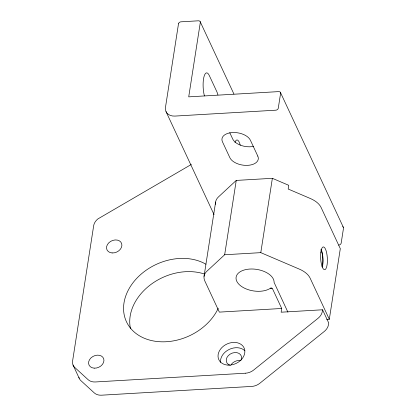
<?xml version="1.0" encoding="UTF-8"?>
<svg xmlns="http://www.w3.org/2000/svg" width="416" height="416" viewBox="0 0 416 416"><rect width="100%" height="100%" fill="white"/><g stroke="black" fill="none" stroke-linecap="round" stroke-linejoin="round"><path stroke-width="0.62" d="M215.618 202.056L204.038 276.385M78.884 377.328A11.424 8.788 -25 0 0 80.922 380.676L94.292 392.917A11.424 8.788 -25 0 0 101.577 395.19L251.716 386.422A11.424 8.788 -25 0 0 259.849 383.25L324.241 331.484A11.424 8.788 -25 0 0 328.458 324.73L328.728 323.003L322.561 309.78L281.133 312.198L281.71 308.48L219.352 312.12L204.833 280.987A22.844 12.969 8.9 0 1 206.861 271.263L224.666 254.753L236.246 180.424L272.371 178.313L288.756 185.318L288.179 189.03L310.357 198.51A22.844 12.969 8.9 0 1 321.1 207.485L340.309 248.669L329.306 319.285L326.747 319.436M329.306 319.285L310.102 278.101A22.844 12.969 8.9 0 0 299.354 269.121L260.79 252.647L272.371 178.313M322.561 309.78L322.291 311.506A11.424 8.788 -25 0 1 318.074 318.261L253.682 370.027A11.424 8.788 -25 0 1 245.549 373.199M236.246 180.424L218.442 196.934A22.844 12.969 8.9 0 0 215.675 204.339M191.344 164.445L97.895 218.92A11.424 8.788 -25 0 0 93.678 225.68L72.587 361.067A11.424 8.788 -25 0 0 74.755 367.453L88.124 379.694A11.424 8.788 -25 0 0 95.41 381.961L245.549 373.199M224.666 254.753L260.79 252.647M287.908 312.161L274.092 282.422A19.188 10.894 8.9 0 0 249.491 269.069A19.188 10.894 8.9 0 0 239.564 284.903A19.188 10.894 8.9 0 0 270.452 288.22L272.017 288.236M280.441 92.43L343.346 227.318M200.153 21.616L233.917 94.021M229.752 132.652L232.768 139.121A14.622 8.299 8.9 0 0 253.672 146.375M281.71 308.48L272.459 288.642A1.144 0.65 8.9 0 0 271.57 288.08A1.144 0.65 8.9 0 0 270.452 288.22M166.046 111.67L214.063 214.651M73.039 365.035L79.201 378.258M204.407 95.898A14.622 4.285 86.7 0 1 203.882 77.132A14.622 4.285 86.7 0 1 209.316 75.577L216.715 91.442A14.622 4.285 86.7 0 1 217.911 94.905M338.707 245.081A2.283 1.758 -25 0 0 341.177 243.095L343.491 228.228A2.283 1.758 -25 0 0 342.654 226.684M130.437 328.437A51.168 39.369 -25 0 1 151.211 284.242A51.168 39.369 -25 0 1 204.443 274.03M231.223 364.504A7.998 6.152 -25 0 1 240.609 360.599M321.084 249.278A11.419 3.349 86.7 0 1 322.317 267.082M320.996 249.839A10.738 3.146 86.7 0 1 322.083 266.833M220.558 362.378A13.936 10.722 -25 0 1 229.268 349.393A13.936 10.722 -25 0 1 244.904 350.818M230.376 365.326A7.998 6.152 -25 0 1 226.944 357.516A7.998 6.152 -25 0 1 236.912 352.664A7.998 6.152 -25 0 1 241.114 360.105M218.249 308.287A51.168 39.369 -25 0 1 148.746 339.836A51.168 39.369 -25 0 1 132.824 282.979A51.168 39.369 -25 0 1 205.91 264.228M234.978 142.423A12.334 3.614 86.7 0 1 240.261 145.179M178.495 23.806L165.469 107.427A11.419 8.788 -25 0 0 174.923 116.08L275.803 110.193A2.283 1.758 -25 0 0 278.273 108.207L280.592 93.34A2.283 1.758 -25 0 0 278.699 91.608L188.718 96.86L200.299 22.532A2.283 1.758 -25 0 0 198.411 20.8L180.965 21.819A2.283 1.758 -25 0 0 178.495 23.806M257.78 156.073L250.38 140.202A14.622 8.299 8.9 0 0 232.476 132.553A14.622 8.299 8.9 0 0 222.472 141.835L229.871 157.7A14.622 8.299 8.9 0 0 247.77 165.35A14.622 8.299 8.9 0 0 257.78 156.073M320.84 252.21A11.419 3.349 86.7 0 0 324.464 269.708A11.419 3.349 86.7 0 0 326.685 253.027A11.419 3.349 86.7 0 0 320.84 252.21M228.051 365.113A13.936 10.722 -25 0 0 244.384 348.639A13.936 10.722 -25 0 0 221.9 347.547A13.936 10.722 -25 0 0 228.051 365.113M94.188 368.16A7.998 6.152 -25 0 0 103.714 358.816A7.998 6.152 -25 0 0 90.875 357.999A7.998 6.152 -25 0 0 94.188 368.16M112.138 252.949A7.998 6.152 -25 0 0 121.664 243.599A7.998 6.152 -25 0 0 108.826 242.788A7.998 6.152 -25 0 0 112.138 252.949"/></g></svg>
